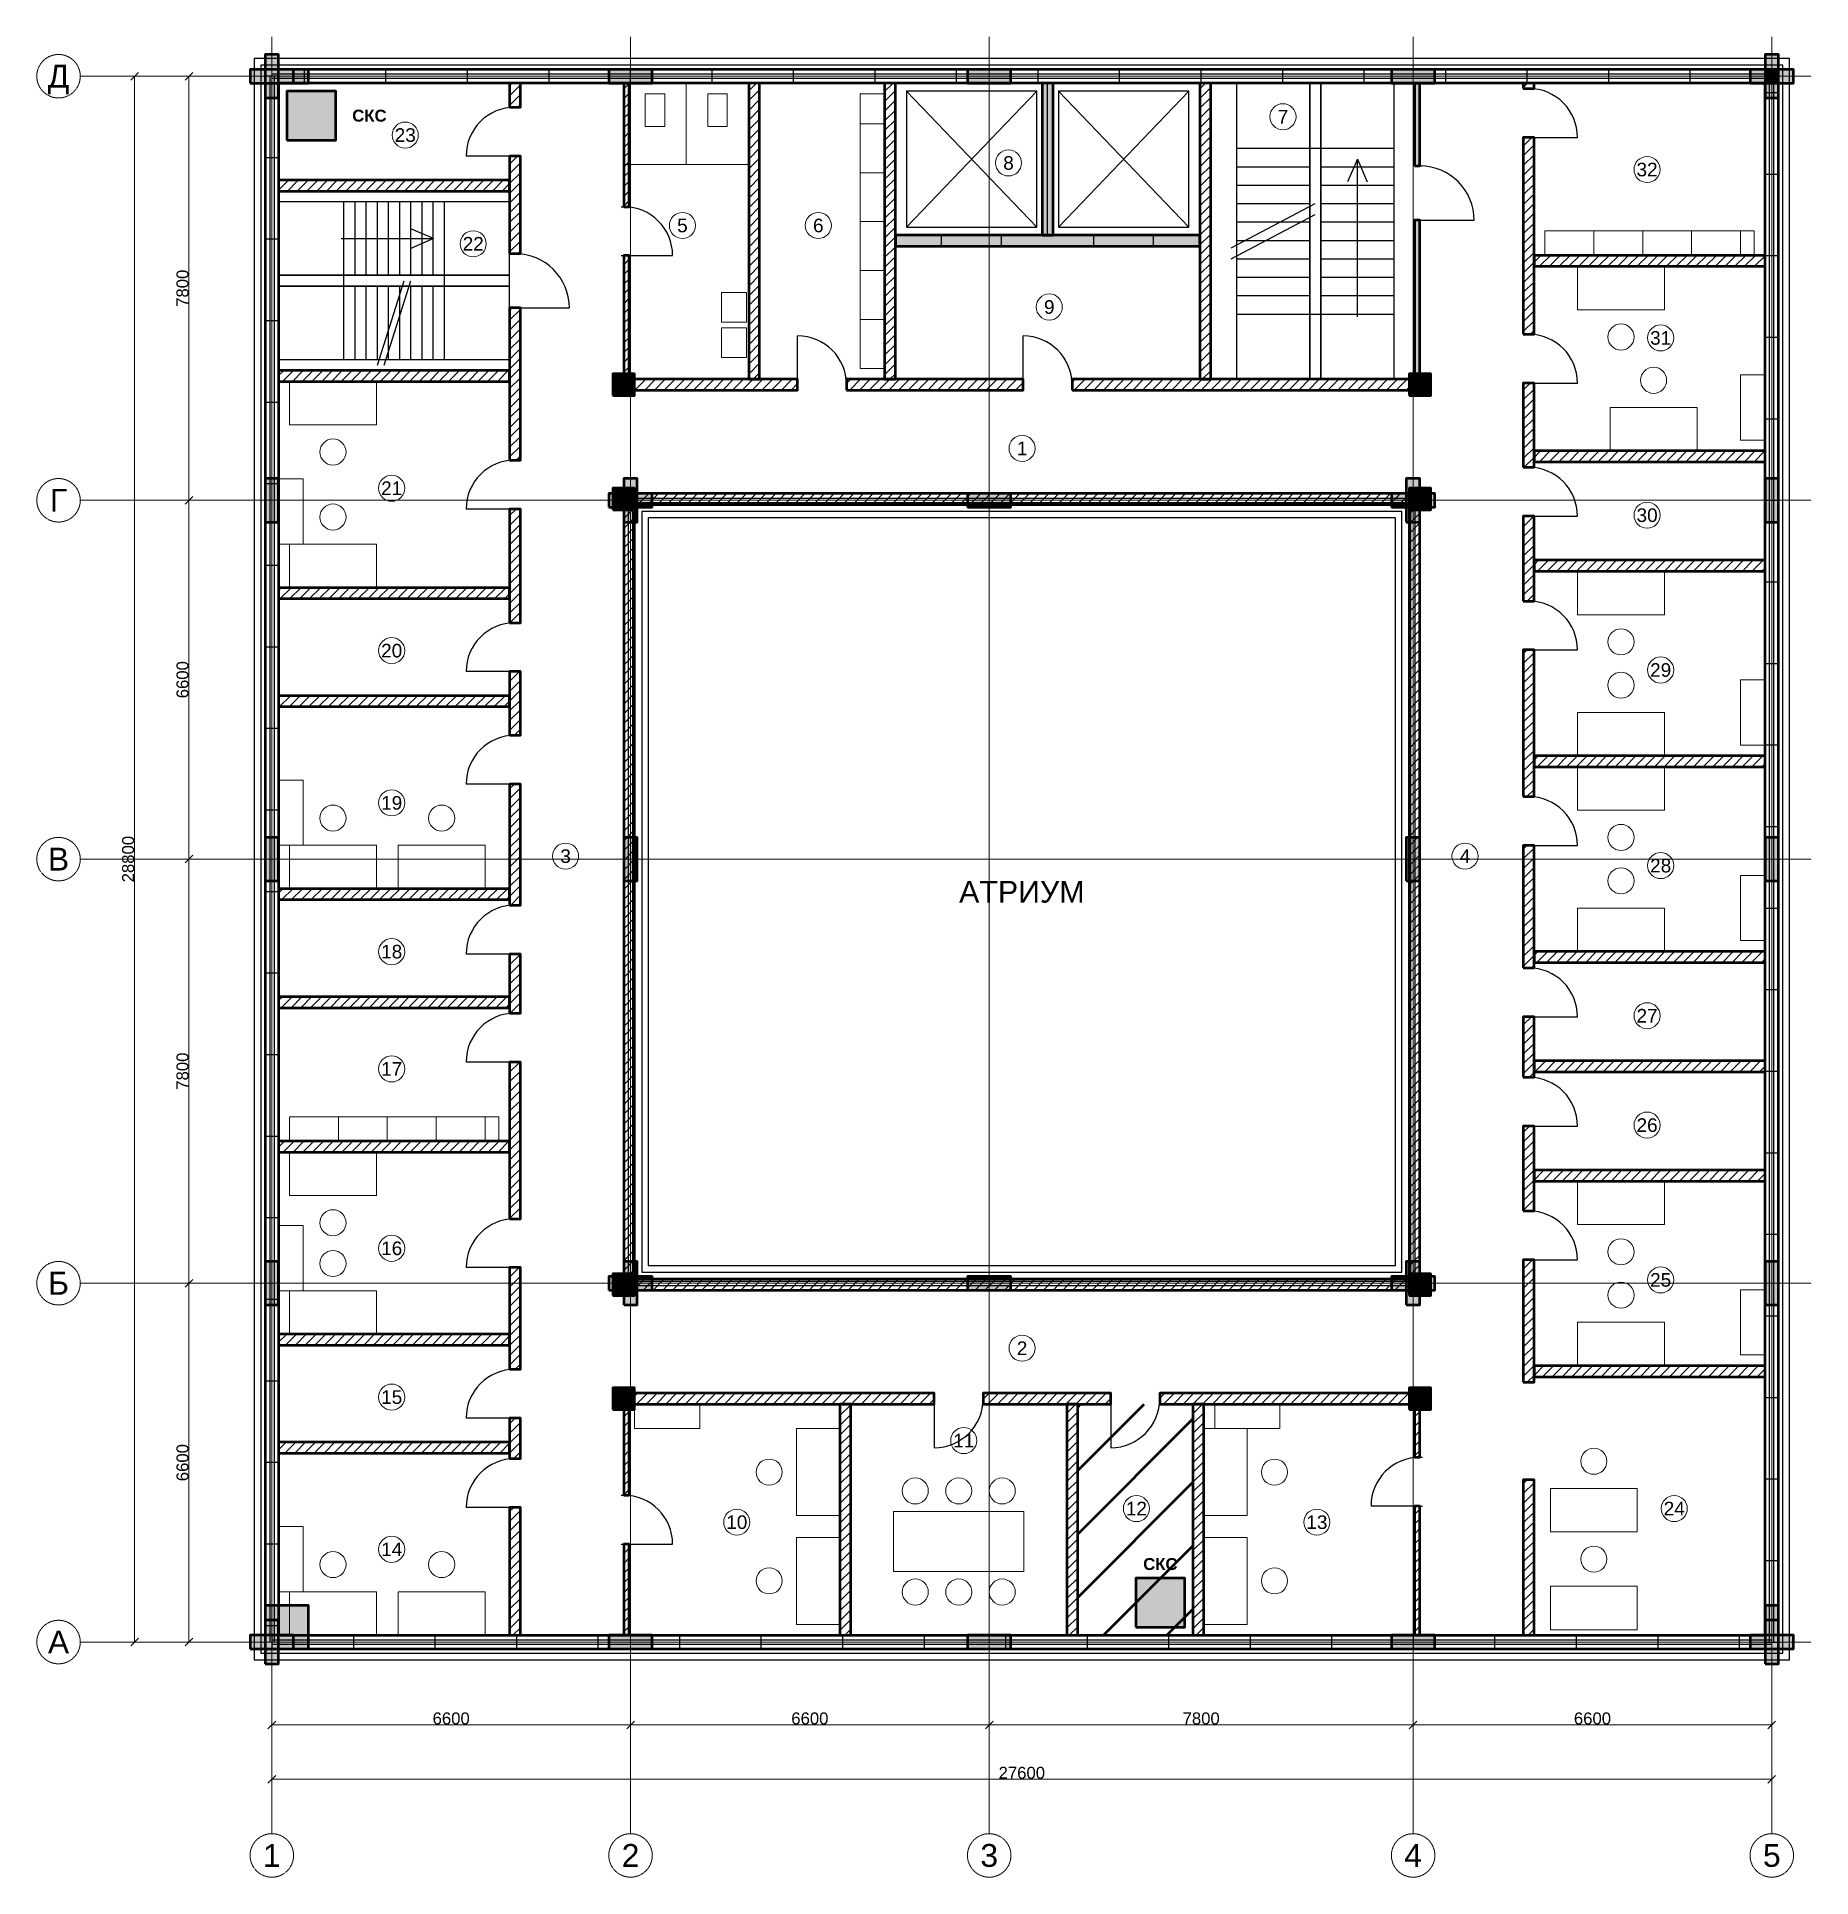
# Model space of a CAD drawing. Header units: millimetres. Extents: x -4325 to 28325, y -4325 to 29525.
import ezdxf
from ezdxf.enums import TextEntityAlignment as Align

# ---------------------------------------------------------------- set-up
doc = ezdxf.new("R2010")
doc.units = ezdxf.units.MM
doc.linetypes.add('CENTER2', pattern=[2.541, 1.587, -0.318, 0.318, -0.318])
for name, color, linetype, lineweight in [('A-ANNO-ROOM', 7, 'CONTINUOUS', 18), ('A-DIMS', 8, 'CONTINUOUS', 13), ('A-DOOR', 3, 'CONTINUOUS', 25), ('A-ELEV', 7, 'CONTINUOUS', 25), ('A-FACADE-PANEL', 8, 'CONTINUOUS', 25), ('A-FURN', 8, 'CONTINUOUS', 18), ('A-GLAZ-RIBBON', 5, 'CONTINUOUS', 25), ('A-GRID', 8, 'CENTER2', 13), ('A-HATCH', 9, 'CONTINUOUS', 9), ('A-OUTLINE', 7, 'CONTINUOUS', 50), ('A-SANI', 8, 'CONTINUOUS', 18), ('A-STAIR', 7, 'CONTINUOUS', 25), ('A-WALL-BLOCK', 9, 'CONTINUOUS', 50), ('A-WALL-RC', 7, 'CONTINUOUS', 50), ('E-SCS-RISER', 1, 'CONTINUOUS', 50), ('E-SERVER-ROOM', 1, 'CONTINUOUS', 50)]:
    doc.layers.add(name, color=color, linetype=linetype, lineweight=lineweight)
doc.styles.add('Arial', font='arial.ttf')
doc.styles.add('Arial-Bold', font='arialbd.ttf')
doc.styles.get("Standard").update_dxf_attribs({"font": 'arial.ttf'})

msp = doc.modelspace()

# ---------------------------------------------------------------- hatches: boundary and pattern name
at = {"layer": 'A-HATCH'}
h = msp.add_hatch(dxfattribs=at)
h.set_pattern_fill('ANSI31', scale=40)
h.paths.add_polyline_path([(4375, 28231.5), (4575, 28231.5), (4575, 28675), (4575, 28675), (4375, 28675), (4375, 28675)])
h = msp.add_hatch(dxfattribs=at)
h.set_pattern_fill('ANSI31', scale=40)
h.paths.add_polyline_path([(6475, 26400), (6575, 26400), (6575, 28675), (6575, 28675), (6475, 28675), (6475, 28675)])
h = msp.add_hatch(dxfattribs=at)
h.set_pattern_fill('ANSI31', scale=40)
h.paths.add_polyline_path([(8775, 23225), (8975, 23225), (8975, 28675), (8975, 28675), (8775, 28675), (8775, 28675)])
h = msp.add_hatch(dxfattribs=at)
h.set_pattern_fill('ANSI31', scale=40)
h.paths.add_polyline_path([(11275, 23225), (11475, 23225), (11475, 28675), (11475, 28675), (11275, 28675), (11275, 28675)])
h = msp.add_hatch(dxfattribs=at)
h.set_pattern_fill('ANSI31', scale=40)
h.paths.add_polyline_path([(17075, 23225), (17275, 23225), (17275, 28675), (17275, 28675), (17075, 28675), (17075, 28675)])
h = msp.add_hatch(dxfattribs=at)
h.set_pattern_fill('ANSI31', scale=40)
h.paths.add_polyline_path([(23025, 28575), (23225, 28575), (23225, 28675), (23225, 28675), (23025, 28675), (23025, 28675)])
h = msp.add_hatch(dxfattribs=at)
h.set_pattern_fill('ANSI31', scale=40)
h.paths.add_polyline_path([(23025, 24055.5), (23225, 24055.5), (23225, 27675), (23025, 27675)])
h = msp.add_hatch(dxfattribs=at)
h.set_pattern_fill('ANSI31', scale=40)
h.paths.add_polyline_path([(4375, 25538), (4575, 25538), (4575, 27331.5), (4375, 27331.5)])
h = msp.add_hatch(dxfattribs=at)
h.set_pattern_fill('ANSI31', scale=40)
h.paths.add_polyline_path([(125, 26688), (125, 26688), (4375, 26688), (4375, 26888), (125, 26888), (125, 26888)])
h = msp.add_hatch(dxfattribs=at)
h.set_pattern_fill('ANSI31', scale=40)
h.paths.add_polyline_path([(6475, 23225), (6575, 23225), (6575, 25500), (6475, 25500)])
h = msp.add_hatch(dxfattribs=at)
h.set_pattern_fill('ANSI31', scale=40)
h.paths.add_polyline_path([(23225, 25304), (27475, 25304), (27475, 25304), (27475, 25504), (27475, 25504), (23225, 25504)])
h = msp.add_hatch(dxfattribs=at)
h.set_pattern_fill('ANSI31', scale=40)
h.paths.add_polyline_path([(4375, 21740), (4575, 21740), (4575, 24538), (4375, 24538)])
h = msp.add_hatch(dxfattribs=at)
h.set_pattern_fill('ANSI31', scale=40)
h.paths.add_polyline_path([(125, 23188), (125, 23188), (4375, 23188), (4375, 23388), (125, 23388), (125, 23388)])
h = msp.add_hatch(dxfattribs=at)
h.set_pattern_fill('ANSI31', scale=40)
h.paths.add_polyline_path([(6475, 23025), (9675, 23025), (9675, 23225), (6475, 23225)])
h = msp.add_hatch(dxfattribs=at)
h.set_pattern_fill('ANSI31', scale=40)
h.paths.add_polyline_path([(10575, 23025), (13825, 23025), (13825, 23225), (10575, 23225)])
h = msp.add_hatch(dxfattribs=at)
h.set_pattern_fill('ANSI31', scale=40)
h.paths.add_polyline_path([(14725, 23025), (21125, 23025), (21125, 23225), (14725, 23225)])
h = msp.add_hatch(dxfattribs=at)
h.set_pattern_fill('ANSI31', scale=40)
h.paths.add_polyline_path([(23025, 21607), (23225, 21607), (23225, 23155.5), (23025, 23155.5)])
h = msp.add_hatch(dxfattribs=at)
h.set_pattern_fill('ANSI31', scale=40)
h.paths.add_polyline_path([(23225, 21707), (27475, 21707), (27475, 21707), (27475, 21907), (27475, 21907), (23225, 21907)])
h = msp.add_hatch(dxfattribs=at)
h.set_pattern_fill('ANSI31', scale=40)
h.paths.add_polyline_path([(6475, 20925), (21125, 20925), (21125, 21125), (6475, 21125)])
h = msp.add_hatch(dxfattribs=at)
h.set_pattern_fill('ANSI31', scale=40)
h.paths.add_polyline_path([(4375, 18748.5), (4575, 18748.5), (4575, 20840), (4375, 20840)])
h = msp.add_hatch(dxfattribs=at)
h.set_pattern_fill('ANSI31', scale=40)
h.paths.add_polyline_path([(6475, 6675), (6675, 6675), (6675, 20925), (6475, 20925)])
h = msp.add_hatch(dxfattribs=at)
h.set_pattern_fill('ANSI31', scale=40)
h.paths.add_polyline_path([(20925, 6675), (21125, 6675), (21125, 20925), (20925, 20925)])
h = msp.add_hatch(dxfattribs=at)
h.set_pattern_fill('ANSI31', scale=40)
h.paths.add_polyline_path([(23025, 19147.5), (23225, 19147.5), (23225, 20707), (23025, 20707)])
h = msp.add_hatch(dxfattribs=at)
h.set_pattern_fill('ANSI31', scale=40)
h.paths.add_polyline_path([(23225, 19696), (27475, 19696), (27475, 19696), (27475, 19896), (27475, 19896), (23225, 19896)])
h = msp.add_hatch(dxfattribs=at)
h.set_pattern_fill('ANSI31', scale=40)
h.paths.add_polyline_path([(125, 19192), (125, 19192), (4375, 19192), (4375, 19392), (125, 19392), (125, 19392)])
h = msp.add_hatch(dxfattribs=at)
h.set_pattern_fill('ANSI31', scale=40)
h.paths.add_polyline_path([(23025, 15550), (23225, 15550), (23225, 18247.5), (23025, 18247.5)])
h = msp.add_hatch(dxfattribs=at)
h.set_pattern_fill('ANSI31', scale=40)
h.paths.add_polyline_path([(4375, 16680), (4575, 16680), (4575, 17848.5), (4375, 17848.5)])
h = msp.add_hatch(dxfattribs=at)
h.set_pattern_fill('ANSI31', scale=40)
h.paths.add_polyline_path([(125, 17205), (125, 17205), (4375, 17205), (4375, 17405), (125, 17405), (125, 17405)])
h = msp.add_hatch(dxfattribs=at)
h.set_pattern_fill('ANSI31', scale=40)
h.paths.add_polyline_path([(23225, 16099), (27475, 16099), (27475, 16099), (27475, 16299), (27475, 16299), (23225, 16299)])
h = msp.add_hatch(dxfattribs=at)
h.set_pattern_fill('ANSI31', scale=40)
h.paths.add_polyline_path([(4375, 13555), (4575, 13555), (4575, 15780), (4375, 15780)])
h = msp.add_hatch(dxfattribs=at)
h.set_pattern_fill('ANSI31', scale=40)
h.paths.add_polyline_path([(23025, 12401), (23225, 12401), (23225, 14650), (23025, 14650)])
h = msp.add_hatch(dxfattribs=at)
h.set_pattern_fill('ANSI31', scale=40)
h.paths.add_polyline_path([(125, 13655), (125, 13655), (4375, 13655), (4375, 13855), (125, 13855), (125, 13855)])
h = msp.add_hatch(dxfattribs=at)
h.set_pattern_fill('ANSI31', scale=40)
h.paths.add_polyline_path([(4375, 11568), (4575, 11568), (4575, 12655), (4375, 12655)])
h = msp.add_hatch(dxfattribs=at)
h.set_pattern_fill('ANSI31', scale=40)
h.paths.add_polyline_path([(23225, 12501), (27475, 12501), (27475, 12501), (27475, 12701), (27475, 12701), (23225, 12701)])
h = msp.add_hatch(dxfattribs=at)
h.set_pattern_fill('ANSI31', scale=40)
h.paths.add_polyline_path([(125, 11668), (125, 11668), (4375, 11668), (4375, 11868), (125, 11868), (125, 11868)])
h = msp.add_hatch(dxfattribs=at)
h.set_pattern_fill('ANSI31', scale=40)
h.paths.add_polyline_path([(23025, 10390), (23225, 10390), (23225, 11501), (23025, 11501)])
h = msp.add_hatch(dxfattribs=at)
h.set_pattern_fill('ANSI31', scale=40)
h.paths.add_polyline_path([(4375, 7787), (4575, 7787), (4575, 10668), (4375, 10668)])
h = msp.add_hatch(dxfattribs=at)
h.set_pattern_fill('ANSI31', scale=40)
h.paths.add_polyline_path([(23225, 10490), (27475, 10490), (27475, 10490), (27475, 10690), (27475, 10690), (23225, 10690)])
h = msp.add_hatch(dxfattribs=at)
h.set_pattern_fill('ANSI31', scale=40)
h.paths.add_polyline_path([(23025, 7929.5), (23225, 7929.5), (23225, 9490), (23025, 9490)])
h = msp.add_hatch(dxfattribs=at)
h.set_pattern_fill('ANSI31', scale=40)
h.paths.add_polyline_path([(125, 9012), (125, 9012), (4375, 9012), (4375, 9212), (125, 9212), (125, 9212)])
h = msp.add_hatch(dxfattribs=at)
h.set_pattern_fill('ANSI31', scale=40)
h.paths.add_polyline_path([(23225, 8478), (27475, 8478), (27475, 8478), (27475, 8678), (27475, 8678), (23225, 8678)])
h = msp.add_hatch(dxfattribs=at)
h.set_pattern_fill('ANSI31', scale=40)
h.paths.add_polyline_path([(4375, 5018.5), (4575, 5018.5), (4575, 6887), (4375, 6887)])
h = msp.add_hatch(dxfattribs=at)
h.set_pattern_fill('ANSI31', scale=40)
h.paths.add_polyline_path([(23025, 4781), (23225, 4781), (23225, 7029.5), (23025, 7029.5)])
h = msp.add_hatch(dxfattribs=at)
h.set_pattern_fill('ANSI31', scale=40)
h.paths.add_polyline_path([(6475, 6475), (21125, 6475), (21125, 6675), (6475, 6675)])
h = msp.add_hatch(dxfattribs=at)
h.set_pattern_fill('ANSI31', scale=40)
h.paths.add_polyline_path([(125, 5462), (125, 5462), (4375, 5462), (4375, 5662), (125, 5662), (125, 5662)])
h = msp.add_hatch(dxfattribs=at)
h.set_pattern_fill('ANSI31', scale=40)
h.paths.add_polyline_path([(23225, 4881), (27475, 4881), (27475, 4881), (27475, 5081), (27475, 5081), (23225, 5081)])
h = msp.add_hatch(dxfattribs=at)
h.set_pattern_fill('ANSI31', scale=40)
h.paths.add_polyline_path([(6475, 4375), (12189.5, 4375), (12189.5, 4575), (6475, 4575)])
h = msp.add_hatch(dxfattribs=at)
h.set_pattern_fill('ANSI31', scale=40)
h.paths.add_polyline_path([(13089.5, 4375), (15438.5, 4375), (15438.5, 4575), (13089.5, 4575)])
h = msp.add_hatch(dxfattribs=at)
h.set_pattern_fill('ANSI31', scale=40)
h.paths.add_polyline_path([(16338.5, 4375), (21125, 4375), (21125, 4575), (16338.5, 4575)])
h = msp.add_hatch(dxfattribs=at)
h.set_pattern_fill('ANSI31', scale=40)
h.paths.add_polyline_path([(4375, 3375), (4575, 3375), (4575, 4118.5), (4375, 4118.5)])
h = msp.add_hatch(dxfattribs=at)
h.set_pattern_fill('ANSI31', scale=40)
h.paths.add_polyline_path([(6475, 2700), (6575, 2700), (6575, 4375), (6475, 4375)])
h = msp.add_hatch(dxfattribs=at)
h.set_pattern_fill('ANSI31', scale=40)
h.paths.add_polyline_path([(10451, 125), (10651, 125), (10651, 125), (10651, 4375), (10451, 4375), (10451, 125)])
h = msp.add_hatch(dxfattribs=at)
h.set_pattern_fill('ANSI31', scale=40)
h.paths.add_polyline_path([(14628, 125), (14828, 125), (14828, 125), (14828, 4375), (14628, 4375), (14628, 125)])
h = msp.add_hatch(dxfattribs=at)
h.set_pattern_fill('ANSI31', scale=40)
h.paths.add_polyline_path([(16949, 125), (17149, 125), (17149, 125), (17149, 4375), (16949, 4375), (16949, 125)])
h = msp.add_hatch(dxfattribs=at)
h.set_pattern_fill('ANSI31', scale=40)
h.paths.add_polyline_path([(21025, 3400), (21125, 3400), (21125, 4375), (21025, 4375)])
h = msp.add_hatch(dxfattribs=at)
h.set_pattern_fill('ANSI31', scale=40)
h.paths.add_polyline_path([(125, 3475), (125, 3475), (4375, 3475), (4375, 3675), (125, 3675), (125, 3675)])
h = msp.add_hatch(dxfattribs=at)
h.set_pattern_fill('ANSI31', scale=40)
h.paths.add_polyline_path([(23025, 125), (23225, 125), (23225, 125), (23225, 2981), (23025, 2981), (23025, 125)])
h = msp.add_hatch(dxfattribs=at)
h.set_pattern_fill('ANSI31', scale=40)
h.paths.add_polyline_path([(4375, 125), (4575, 125), (4575, 125), (4575, 2475), (4375, 2475), (4375, 125)])
h = msp.add_hatch(dxfattribs=at)
h.set_pattern_fill('ANSI31', scale=40)
h.paths.add_polyline_path([(21025, 125), (21125, 125), (21125, 125), (21125, 2500), (21025, 2500), (21025, 125)])
h = msp.add_hatch(dxfattribs=at)
h.set_pattern_fill('ANSI31', scale=40)
h.paths.add_polyline_path([(6475, 125), (6575, 125), (6575, 125), (6575, 1800), (6475, 1800), (6475, 125)])
at = {"layer": 'A-WALL-RC'}
h = msp.add_hatch(color=7, dxfattribs=at)
h.dxf.hatch_style = 1
h.paths.add_polyline_path([(-125, 28400), (125, 28400), (125, 29200), (-125, 29200)])
h = msp.add_hatch(color=7, dxfattribs=at)
h.dxf.hatch_style = 1
h.paths.add_polyline_path([(27475, 28400), (27725, 28400), (27725, 29200), (27475, 29200)])
h = msp.add_hatch(color=7, dxfattribs=at)
h.dxf.hatch_style = 1
h.paths.add_polyline_path([(-400, 28675), (400, 28675), (400, 28925), (-400, 28925)])
h = msp.add_hatch(color=7, dxfattribs=at)
h.dxf.hatch_style = 1
h.paths.add_polyline_path([(-125, 28675), (675, 28675), (675, 28925), (-125, 28925)])
h = msp.add_hatch(color=7, dxfattribs=at)
h.dxf.hatch_style = 1
h.paths.add_polyline_path([(6200, 28675), (7000, 28675), (7000, 28925), (6200, 28925)])
h = msp.add_hatch(color=7, dxfattribs=at)
h.dxf.hatch_style = 1
h.paths.add_polyline_path([(12800, 28675), (13600, 28675), (13600, 28925), (12800, 28925)])
h = msp.add_hatch(color=7, dxfattribs=at)
h.dxf.hatch_style = 1
h.paths.add_polyline_path([(20600, 28675), (21400, 28675), (21400, 28925), (20600, 28925)])
h = msp.add_hatch(color=7, dxfattribs=at)
h.dxf.hatch_style = 1
h.paths.add_polyline_path([(27200, 28675), (28000, 28675), (28000, 28925), (27200, 28925)])
h = msp.add_hatch(color=7, dxfattribs=at)
h.dxf.hatch_style = 1
h.paths.add_polyline_path([(27475, 28675), (27725, 28675), (27725, 28925), (27475, 28925)])
h = msp.add_hatch(color=7, dxfattribs=at)
h.dxf.hatch_style = 1
h.paths.add_polyline_path([(14175, 25875), (14375, 25875), (14375, 28675), (14375, 28675), (14175, 28675), (14175, 28675)])
h = msp.add_hatch(color=7, dxfattribs=at)
h.dxf.hatch_style = 1
h.paths.add_polyline_path([(21025, 27150), (21125, 27150), (21125, 28675), (21125, 28675), (21025, 28675), (21025, 28675)])
h = msp.add_hatch(color=7, dxfattribs=at)
h.dxf.hatch_style = 1
h.paths.add_polyline_path([(21025, 23225), (21125, 23225), (21125, 26150), (21025, 26150)])
h = msp.add_hatch(color=7, dxfattribs=at)
h.dxf.hatch_style = 1
h.paths.add_polyline_path([(11475, 25675), (17075, 25675), (17075, 25875), (11475, 25875)])
h = msp.add_hatch(color=7, dxfattribs=at)
h.dxf.hatch_style = 1
h.paths.add_polyline_path([(6275, 22925), (6675, 22925), (6675, 23325), (6275, 23325)])
h = msp.add_hatch(color=7, dxfattribs=at)
h.dxf.hatch_style = 1
h.paths.add_polyline_path([(20925, 22925), (21325, 22925), (21325, 23325), (20925, 23325)])
h = msp.add_hatch(color=7, dxfattribs=at)
h.dxf.hatch_style = 1
h.paths.add_polyline_path([(-125, 20600), (125, 20600), (125, 21400), (-125, 21400)])
h = msp.add_hatch(color=7, dxfattribs=at)
h.dxf.hatch_style = 1
h.paths.add_polyline_path([(6475, 20600), (6725, 20600), (6725, 21400), (6475, 21400)])
h = msp.add_hatch(color=7, dxfattribs=at)
h.dxf.hatch_style = 1
h.paths.add_polyline_path([(20875, 20600), (21125, 20600), (21125, 21400), (20875, 21400)])
h = msp.add_hatch(color=7, dxfattribs=at)
h.dxf.hatch_style = 1
h.paths.add_polyline_path([(27475, 20600), (27725, 20600), (27725, 21400), (27475, 21400)])
h = msp.add_hatch(color=7, dxfattribs=at)
h.dxf.hatch_style = 1
h.paths.add_polyline_path([(6200, 20875), (7000, 20875), (7000, 21125), (6200, 21125)])
h = msp.add_hatch(color=7, dxfattribs=at)
h.dxf.hatch_style = 1
h.paths.add_polyline_path([(6275, 20825), (6675, 20825), (6675, 21225), (6275, 21225)])
h = msp.add_hatch(color=7, dxfattribs=at)
h.dxf.hatch_style = 1
h.paths.add_polyline_path([(12800, 20875), (13600, 20875), (13600, 21125), (12800, 21125)])
h = msp.add_hatch(color=7, dxfattribs=at)
h.dxf.hatch_style = 1
h.paths.add_polyline_path([(20600, 20875), (21400, 20875), (21400, 21125), (20600, 21125)])
h = msp.add_hatch(color=7, dxfattribs=at)
h.dxf.hatch_style = 1
h.paths.add_polyline_path([(20925, 20825), (21325, 20825), (21325, 21225), (20925, 21225)])
h = msp.add_hatch(color=7, dxfattribs=at)
h.dxf.hatch_style = 1
h.paths.add_polyline_path([(-125, 14000), (125, 14000), (125, 14800), (-125, 14800)])
h = msp.add_hatch(color=7, dxfattribs=at)
h.dxf.hatch_style = 1
h.paths.add_polyline_path([(6475, 14000), (6725, 14000), (6725, 14800), (6475, 14800)])
h = msp.add_hatch(color=7, dxfattribs=at)
h.dxf.hatch_style = 1
h.paths.add_polyline_path([(20875, 14000), (21125, 14000), (21125, 14800), (20875, 14800)])
h = msp.add_hatch(color=7, dxfattribs=at)
h.dxf.hatch_style = 1
h.paths.add_polyline_path([(27475, 14000), (27725, 14000), (27725, 14800), (27475, 14800)])
h = msp.add_hatch(color=7, dxfattribs=at)
h.dxf.hatch_style = 1
h.paths.add_polyline_path([(-125, 6200), (125, 6200), (125, 7000), (-125, 7000)])
h = msp.add_hatch(color=7, dxfattribs=at)
h.dxf.hatch_style = 1
h.paths.add_polyline_path([(6275, 6375), (6675, 6375), (6675, 6775), (6275, 6775)])
h = msp.add_hatch(color=7, dxfattribs=at)
h.dxf.hatch_style = 1
h.paths.add_polyline_path([(6475, 6200), (6725, 6200), (6725, 7000), (6475, 7000)])
h = msp.add_hatch(color=7, dxfattribs=at)
h.dxf.hatch_style = 1
h.paths.add_polyline_path([(20875, 6200), (21125, 6200), (21125, 7000), (20875, 7000)])
h = msp.add_hatch(color=7, dxfattribs=at)
h.dxf.hatch_style = 1
h.paths.add_polyline_path([(20925, 6375), (21325, 6375), (21325, 6775), (20925, 6775)])
h = msp.add_hatch(color=7, dxfattribs=at)
h.dxf.hatch_style = 1
h.paths.add_polyline_path([(27475, 6200), (27725, 6200), (27725, 7000), (27475, 7000)])
h = msp.add_hatch(color=7, dxfattribs=at)
h.dxf.hatch_style = 1
h.paths.add_polyline_path([(6200, 6475), (7000, 6475), (7000, 6725), (6200, 6725)])
h = msp.add_hatch(color=7, dxfattribs=at)
h.dxf.hatch_style = 1
h.paths.add_polyline_path([(12800, 6475), (13600, 6475), (13600, 6725), (12800, 6725)])
h = msp.add_hatch(color=7, dxfattribs=at)
h.dxf.hatch_style = 1
h.paths.add_polyline_path([(20600, 6475), (21400, 6475), (21400, 6725), (20600, 6725)])
h = msp.add_hatch(color=7, dxfattribs=at)
h.dxf.hatch_style = 1
h.paths.add_polyline_path([(6275, 4275), (6675, 4275), (6675, 4675), (6275, 4675)])
h = msp.add_hatch(color=7, dxfattribs=at)
h.dxf.hatch_style = 1
h.paths.add_polyline_path([(20925, 4275), (21325, 4275), (21325, 4675), (20925, 4675)])
h = msp.add_hatch(color=7, dxfattribs=at)
h.dxf.hatch_style = 1
h.paths.add_polyline_path([(-125, -125), (675, -125), (675, 675), (-125, 675)])
h = msp.add_hatch(color=7, dxfattribs=at)
h.dxf.hatch_style = 1
h.paths.add_polyline_path([(-125, -400), (125, -400), (125, 400), (-125, 400)])
h = msp.add_hatch(color=7, dxfattribs=at)
h.dxf.hatch_style = 1
h.paths.add_polyline_path([(27475, -125), (27725, -125), (27725, 675), (27475, 675)])
h = msp.add_hatch(color=7, dxfattribs=at)
h.dxf.hatch_style = 1
h.paths.add_polyline_path([(27475, -400), (27725, -400), (27725, 400), (27475, 400)])
h = msp.add_hatch(color=7, dxfattribs=at)
h.dxf.hatch_style = 1
h.paths.add_polyline_path([(-400, -125), (400, -125), (400, 125), (-400, 125)])
h = msp.add_hatch(color=7, dxfattribs=at)
h.dxf.hatch_style = 1
h.paths.add_polyline_path([(6200, -125), (7000, -125), (7000, 125), (6200, 125)])
h = msp.add_hatch(color=7, dxfattribs=at)
h.dxf.hatch_style = 1
h.paths.add_polyline_path([(12800, -125), (13600, -125), (13600, 125), (12800, 125)])
h = msp.add_hatch(color=7, dxfattribs=at)
h.dxf.hatch_style = 1
h.paths.add_polyline_path([(20600, -125), (21400, -125), (21400, 125), (20600, 125)])
h = msp.add_hatch(color=7, dxfattribs=at)
h.dxf.hatch_style = 1
h.paths.add_polyline_path([(27200, -125), (28000, -125), (28000, 125), (27200, 125)])
at = {"layer": 'E-SCS-RISER'}
h = msp.add_hatch(color=7, dxfattribs=at)
h.dxf.hatch_style = 1
h.paths.add_polyline_path([(275, 27625), (1175, 27625), (1175, 28525), (275, 28525)])
h = msp.add_hatch(color=7, dxfattribs=at)
h.dxf.hatch_style = 1
h.paths.add_polyline_path([(15899, 275), (16799, 275), (16799, 1175), (15899, 1175)])
at = {"layer": 'E-SERVER-ROOM'}
h = msp.add_hatch(dxfattribs=at)
h.set_pattern_fill('ANSI31', scale=260)
h.paths.add_polyline_path([(14828, 125), (16949, 125), (16949, 4375), (14828, 4375)])

# ---------------------------------------------------------------- linework, layer by layer
at = {"layer": 'A-ANNO-ROOM'}
for centre in [(18605, 28055), (2455, 27718), (13555, 27205), (25305, 27084), (7555, 26055), (10055, 26055), (3705, 25718), (14305, 24555), (25555, 23987), (13805, 21955), (2205, 21222), (25305, 20726), (2205, 18235), (25555, 17879), (2205, 15435), (5405, 14455), (21955, 14455), (25555, 14281), (2205, 12698), (25305, 11520), (2205, 10542), (25305, 9508), (2205, 7242), (25555, 6661), (13805, 5405), (2205, 4505), (12731, 3705), (8555, 2205), (15908, 2455), (19229, 2205), (25805, 2455), (2205, 1705)]:
    msp.add_circle(centre, 240, dxfattribs=at)
at = {"layer": 'A-DIMS'}
for p, q in [((-2595.71, 28729.29), (-2454.29, 28870.71)), ((-2525, 0), (-2525, 28800)), ((-1595.71, 28729.29), (-1454.29, 28870.71)), ((-1525, 21000), (-1525, 28800)), ((-1595.71, 20929.29), (-1454.29, 21070.71)), ((-1595.71, 20929.29), (-1454.29, 21070.71)), ((-1525, 14400), (-1525, 21000)), ((-1595.71, 14329.29), (-1454.29, 14470.71)), ((-1595.71, 14329.29), (-1454.29, 14470.71)), ((-1525, 6600), (-1525, 14400)), ((-1595.71, 6529.29), (-1454.29, 6670.71)), ((-1595.71, 6529.29), (-1454.29, 6670.71)), ((-1525, 0), (-1525, 6600)), ((-2595.71, -70.71), (-2454.29, 70.71)), ((-1595.71, -70.71), (-1454.29, 70.71)), ((-70.71, -1595.71), (70.71, -1454.29)), ((0, -1525), (6600, -1525)), ((6529.29, -1595.71), (6670.71, -1454.29)), ((6529.29, -1595.71), (6670.71, -1454.29)), ((6600, -1525), (13200, -1525)), ((13129.29, -1595.71), (13270.71, -1454.29)), ((13129.29, -1595.71), (13270.71, -1454.29)), ((13200, -1525), (21000, -1525)), ((20929.29, -1595.71), (21070.71, -1454.29)), ((20929.29, -1595.71), (21070.71, -1454.29)), ((21000, -1525), (27600, -1525)), ((27529.29, -1595.71), (27670.71, -1454.29)), ((-70.71, -2595.71), (70.71, -2454.29)), ((0, -2525), (27600, -2525)), ((27529.29, -2595.71), (27670.71, -2454.29))]:
    msp.add_line(p, q, dxfattribs=at)
at = {"layer": 'A-DOOR'}
for p, q in [((23025, 28575), (23225, 28575)), ((4375, 28231.5), (4575, 28231.5)), ((23025, 27675), (23225, 27675)), ((23125, 27675), (24025, 27675)), ((4475, 27331.5), (3575, 27331.5)), ((4375, 27331.5), (4575, 27331.5)), ((21075, 27150), (21175, 27150)), ((6425, 26400), (6525, 26400)), ((21075, 26150), (21175, 26150)), ((21125, 26150), (22125, 26150)), ((12325, 25675), (12325, 25875)), ((13425, 25675), (13425, 25875)), ((15125, 25675), (15125, 25875)), ((16225, 25675), (16225, 25875)), ((4375, 25538), (4575, 25538)), ((6425, 25500), (6525, 25500)), ((6475, 25500), (7375, 25500)), ((4375, 24538), (4575, 24538)), ((4475, 24538), (5475, 24538)), ((23025, 24055.5), (23225, 24055.5)), ((9675, 23125), (9675, 24025)), ((13825, 23125), (13825, 24025)), ((9675, 23025), (9675, 23225)), ((10575, 23025), (10575, 23225)), ((13825, 23025), (13825, 23225)), ((14725, 23025), (14725, 23225)), ((23025, 23155.5), (23225, 23155.5)), ((23125, 23155.5), (24025, 23155.5)), ((4375, 21740), (4575, 21740)), ((23025, 21607), (23225, 21607)), ((4475, 20840), (3575, 20840)), ((4375, 20840), (4575, 20840)), ((23025, 20707), (23225, 20707)), ((23125, 20707), (24025, 20707)), ((23025, 19147.5), (23225, 19147.5)), ((4375, 18748.5), (4575, 18748.5)), ((23025, 18247.5), (23225, 18247.5)), ((23125, 18247.5), (24025, 18247.5)), ((4475, 17848.5), (3575, 17848.5)), ((4375, 17848.5), (4575, 17848.5)), ((4375, 16680), (4575, 16680)), ((4475, 15780), (3575, 15780)), ((4375, 15780), (4575, 15780)), ((23025, 15550), (23225, 15550)), ((23025, 14650), (23225, 14650)), ((23125, 14650), (24025, 14650)), ((4375, 13555), (4575, 13555)), ((4475, 12655), (3575, 12655)), ((4375, 12655), (4575, 12655)), ((23025, 12401), (23225, 12401)), ((4375, 11568), (4575, 11568)), ((23025, 11501), (23225, 11501)), ((23125, 11501), (24025, 11501)), ((4475, 10668), (3575, 10668)), ((4375, 10668), (4575, 10668)), ((23025, 10390), (23225, 10390)), ((23025, 9490), (23225, 9490)), ((23125, 9490), (24025, 9490)), ((4375, 7787), (4575, 7787)), ((23025, 7929.5), (23225, 7929.5)), ((4475, 6887), (3575, 6887)), ((4375, 6887), (4575, 6887)), ((23025, 7029.5), (23225, 7029.5)), ((23125, 7029.5), (24025, 7029.5)), ((4375, 5018.5), (4575, 5018.5)), ((23025, 4781), (23225, 4781)), ((12189.5, 4375), (12189.5, 4575)), ((12189.5, 4475), (12189.5, 3575)), ((13089.5, 4375), (13089.5, 4575)), ((15438.5, 4375), (15438.5, 4575)), ((15438.5, 4475), (15438.5, 3575)), ((16338.5, 4375), (16338.5, 4575)), ((4475, 4118.5), (3575, 4118.5)), ((4375, 4118.5), (4575, 4118.5)), ((21075, 3400), (21175, 3400)), ((4375, 3375), (4575, 3375)), ((23025, 2981), (23225, 2981)), ((4475, 2475), (3575, 2475)), ((4375, 2475), (4575, 2475)), ((6425, 2700), (6525, 2700)), ((21125, 2500), (20225, 2500)), ((21075, 2500), (21175, 2500)), ((6425, 1800), (6525, 1800)), ((6475, 1800), (7375, 1800))]:
    msp.add_line(p, q, dxfattribs=at)
for centre, radius, start, end in [((23125, 27675), 900, 0, 90), ((4475, 27331.5), 900, 90, 180), ((21125, 26150), 1000, 0, 90), ((6475, 25500), 900, 0, 90), ((4475, 24538), 1000, 0, 90), ((23125, 23155.5), 900, 0, 90), ((9675, 23125), 900, 0, 90), ((13825, 23125), 900, 0, 90), ((4475, 20840), 900, 90, 180), ((23125, 20707), 900, 0, 90), ((23125, 18247.5), 900, 0, 90), ((4475, 17848.5), 900, 90, 180), ((4475, 15780), 900, 90, 180), ((23125, 14650), 900, 0, 90), ((4475, 12655), 900, 90, 180), ((23125, 11501), 900, 0, 90), ((4475, 10668), 900, 90, 180), ((23125, 9490), 900, 0, 90), ((4475, 6887), 900, 90, 180), ((23125, 7029.5), 900, 0, 90), ((4475, 4118.5), 900, 90, 180), ((12189.5, 4475), 900, -90, 0), ((15438.5, 4475), 900, -90, 0), ((21125, 2500), 900, 90, 180), ((4475, 2475), 900, 90, 180), ((6475, 1800), 900, 0, 90)]:
    msp.add_arc(centre, radius, start, end, dxfattribs=at)
at = {"layer": 'A-ELEV'}
for p, q in [((11675, 26025), (14075, 28525)), ((11675, 28525), (14075, 26025)), ((14275, 25875), (14275, 28675)), ((14475, 26025), (16875, 28525)), ((14475, 28525), (16875, 26025))]:
    msp.add_line(p, q, dxfattribs=at)
for points in [[(11675, 26025), (14075, 26025), (14075, 28525), (11675, 28525)], [(14475, 26025), (16875, 26025), (16875, 28525), (14475, 28525)]]:
    msp.add_lwpolyline(points, close=True, dxfattribs=at)
at = {"layer": 'A-FACADE-PANEL'}
for points in [[(-325, -325), (27925, -325), (27925, 29125), (-325, 29125)], [(-205, -205), (27805, -205), (27805, 29005), (-205, 29005)], [(6805, 6805), (20795, 6805), (20795, 20795), (6805, 20795)], [(6925, 6925), (20675, 6925), (20675, 20675), (6925, 20675)]]:
    msp.add_lwpolyline(points, close=True, dxfattribs=at)
at = {"layer": 'A-FURN'}
for p, q in [((10825, 27925), (11275, 27925)), ((10825, 27025), (11275, 27025)), ((10825, 26125), (11275, 26125)), ((24325, 25504), (24325, 25954)), ((25225, 25504), (25225, 25954)), ((26125, 25504), (26125, 25954)), ((27025, 25504), (27025, 25954)), ((10825, 25225), (11275, 25225)), ((10825, 24325), (11275, 24325)), ((1225, 9212), (1225, 9662)), ((2125, 9212), (2125, 9662)), ((3025, 9212), (3025, 9662)), ((3925, 9212), (3925, 9662))]:
    msp.add_line(p, q, dxfattribs=at)
for points in [[(10825, 23425), (11275, 23425), (11275, 28475), (10825, 28475)], [(23425, 25504), (27275, 25504), (27275, 25954), (23425, 25954)], [(24025, 24504), (25625, 24504), (25625, 25304), (24025, 25304)], [(325, 22388), (1925, 22388), (1925, 23188), (325, 23188)], [(27025, 22107), (27475, 22107), (27475, 23307), (27025, 23307)], [(24625, 21907), (26225, 21907), (26225, 22707), (24625, 22707)], [(125, 20192), (575, 20192), (575, 21392), (125, 21392)], [(325, 19392), (1925, 19392), (1925, 20192), (325, 20192)], [(24025, 18896), (25625, 18896), (25625, 19696), (24025, 19696)], [(27025, 16499), (27475, 16499), (27475, 17699), (27025, 17699)], [(24025, 16299), (25625, 16299), (25625, 17099), (24025, 17099)], [(24025, 15299), (25625, 15299), (25625, 16099), (24025, 16099)], [(125, 14655), (575, 14655), (575, 15855), (125, 15855)], [(325, 13855), (1925, 13855), (1925, 14655), (325, 14655)], [(2325, 13855), (3925, 13855), (3925, 14655), (2325, 14655)], [(27025, 12901), (27475, 12901), (27475, 14101), (27025, 14101)], [(24025, 12701), (25625, 12701), (25625, 13501), (24025, 13501)], [(325, 9212), (4175, 9212), (4175, 9662), (325, 9662)], [(325, 8212), (1925, 8212), (1925, 9012), (325, 9012)], [(24025, 7678), (25625, 7678), (25625, 8478), (24025, 8478)], [(125, 6462), (575, 6462), (575, 7662), (125, 7662)], [(325, 5662), (1925, 5662), (1925, 6462), (325, 6462)], [(27025, 5281), (27475, 5281), (27475, 6481), (27025, 6481)], [(24025, 5081), (25625, 5081), (25625, 5881), (24025, 5881)], [(6675, 3925), (7875, 3925), (7875, 4375), (6675, 4375)], [(17349, 3925), (18549, 3925), (18549, 4375), (17349, 4375)], [(9651, 2325), (10451, 2325), (10451, 3925), (9651, 3925)], [(17149, 2325), (17949, 2325), (17949, 3925), (17149, 3925)], [(23525, 2025), (25125, 2025), (25125, 2825), (23525, 2825)], [(11439.5, 1300), (13839.5, 1300), (13839.5, 2400), (11439.5, 2400)], [(125, 925), (575, 925), (575, 2125), (125, 2125)], [(9651, 325), (10451, 325), (10451, 1925), (9651, 1925)], [(17149, 325), (17949, 325), (17949, 1925), (17149, 1925)], [(23525, 225), (25125, 225), (25125, 1025), (23525, 1025)], [(325, 125), (1925, 125), (1925, 925), (325, 925)], [(2325, 125), (3925, 125), (3925, 925), (2325, 925)]]:
    msp.add_lwpolyline(points, close=True, dxfattribs=at)
for centre in [(24825, 24004), (25425, 23207), (1125, 21888), (1125, 20692), (24825, 18396), (24825, 17599), (1125, 15155), (3125, 15155), (24825, 14799), (24825, 14001), (1125, 7712), (1125, 6962), (24825, 7178), (24825, 6381), (24325, 3325), (9151, 3125), (18449, 3125), (11839.5, 2780), (12639.5, 2780), (13439.5, 2780), (24325, 1525), (1125, 1425), (3125, 1425), (9151, 1125), (18449, 1125), (11839.5, 920), (12639.5, 920), (13439.5, 920)]:
    msp.add_circle(centre, 240, dxfattribs=at)
at = {"layer": 'A-GLAZ-RIBBON'}
for p, q in [((125, 28800), (-125, 28800)), ((-40, 28800), (-40, 0)), ((27600, 28840), (0, 28840)), ((40, 28800), (40, 0)), ((600, 28675), (600, 28925)), ((2100, 28675), (2100, 28925)), ((3600, 28675), (3600, 28925)), ((5100, 28675), (5100, 28925)), ((6600, 28675), (6600, 28925)), ((8100, 28675), (8100, 28925)), ((9600, 28675), (9600, 28925)), ((11100, 28675), (11100, 28925)), ((12600, 28675), (12600, 28925)), ((14100, 28675), (14100, 28925)), ((15600, 28675), (15600, 28925)), ((17100, 28675), (17100, 28925)), ((18600, 28675), (18600, 28925)), ((20100, 28675), (20100, 28925)), ((21600, 28675), (21600, 28925)), ((23100, 28675), (23100, 28925)), ((24600, 28675), (24600, 28925)), ((26100, 28675), (26100, 28925)), ((27560, 0), (27560, 28800)), ((27600, 28675), (27600, 28925)), ((27640, 0), (27640, 28800)), ((27600, 28760), (0, 28760)), ((27475, 28500), (27725, 28500)), ((125, 27300), (-125, 27300)), ((27475, 27000), (27725, 27000)), ((125, 25800), (-125, 25800)), ((27475, 25500), (27725, 25500)), ((125, 24300), (-125, 24300)), ((27475, 24000), (27725, 24000)), ((125, 22800), (-125, 22800)), ((27475, 22500), (27725, 22500)), ((125, 21300), (-125, 21300)), ((6560, 6600), (6560, 21000)), ((6600, 21040), (21000, 21040)), ((6640, 6600), (6640, 21000)), ((20960, 6600), (20960, 21000)), ((21040, 6600), (21040, 21000)), ((27475, 21000), (27725, 21000)), ((6600, 20960), (21000, 20960)), ((125, 19800), (-125, 19800)), ((27475, 19500), (27725, 19500)), ((125, 18300), (-125, 18300)), ((27475, 18000), (27725, 18000)), ((125, 16800), (-125, 16800)), ((27475, 16500), (27725, 16500)), ((125, 15300), (-125, 15300)), ((27475, 15000), (27725, 15000)), ((125, 13800), (-125, 13800)), ((27475, 13500), (27725, 13500)), ((125, 12300), (-125, 12300)), ((27475, 12000), (27725, 12000)), ((125, 10800), (-125, 10800)), ((27475, 10500), (27725, 10500)), ((125, 9300), (-125, 9300)), ((27475, 9000), (27725, 9000)), ((125, 7800), (-125, 7800)), ((27475, 7500), (27725, 7500)), ((6600, 6640), (21000, 6640)), ((6600, 6560), (21000, 6560)), ((125, 6300), (-125, 6300)), ((27475, 6000), (27725, 6000)), ((125, 4800), (-125, 4800)), ((27475, 4500), (27725, 4500)), ((125, 3300), (-125, 3300)), ((27475, 3000), (27725, 3000)), ((125, 1800), (-125, 1800)), ((27475, 1500), (27725, 1500)), ((125, 300), (-125, 300)), ((0, 125), (0, -125)), ((0, 40), (27600, 40)), ((1500, 125), (1500, -125)), ((3000, 125), (3000, -125)), ((4500, 125), (4500, -125)), ((6000, 125), (6000, -125)), ((7500, 125), (7500, -125)), ((9000, 125), (9000, -125)), ((10500, 125), (10500, -125)), ((12000, 125), (12000, -125)), ((13500, 125), (13500, -125)), ((15000, 125), (15000, -125)), ((16500, 125), (16500, -125)), ((18000, 125), (18000, -125)), ((19500, 125), (19500, -125)), ((21000, 125), (21000, -125)), ((22500, 125), (22500, -125)), ((24000, 125), (24000, -125)), ((25500, 125), (25500, -125)), ((27000, 125), (27000, -125)), ((27475, 0), (27725, 0)), ((0, -40), (27600, -40))]:
    msp.add_line(p, q, dxfattribs=at)
at = {"layer": 'A-GRID'}
for p, q in [((0, -3525), (0, 29525)), ((6600, -3525), (6600, 29525)), ((13200, -3525), (13200, 29525)), ((21000, -3525), (21000, 29525)), ((27600, -3525), (27600, 29525)), ((-3525, 28800), (28325, 28800)), ((-3525, 21000), (28325, 21000)), ((-3525, 14400), (28325, 14400)), ((-3525, 6600), (28325, 6600)), ((-3525, 0), (28325, 0))]:
    msp.add_line(p, q, dxfattribs=at)
for centre in [(-3925, 28800), (-3925, 21000), (-3925, 14400), (-3925, 6600), (-3925, 0), (0, -3925), (6600, -3925), (13200, -3925), (21000, -3925), (27600, -3925)]:
    msp.add_circle(centre, 400, dxfattribs=at)
at = {"layer": 'A-OUTLINE'}
for points in [[(-125, -125), (27725, -125), (27725, 28925), (-125, 28925)], [(125, 125), (27475, 125), (27475, 28675), (125, 28675)], [(6475, 6475), (21125, 6475), (21125, 21125), (6475, 21125)]]:
    msp.add_lwpolyline(points, close=True, dxfattribs=at)
at = {"layer": 'A-SANI'}
for points in [[(6475, 27175), (7625, 27175), (7625, 28675), (6475, 28675)], [(6870, 27875), (7230, 27875), (7230, 28475), (6870, 28475)], [(7625, 27175), (8775, 27175), (8775, 28675), (7625, 28675)], [(8020, 27875), (8380, 27875), (8380, 28475), (8020, 28475)], [(8275, 24275), (8735, 24275), (8735, 24825), (8275, 24825)], [(8275, 23625), (8735, 23625), (8735, 24175), (8275, 24175)]]:
    msp.add_lwpolyline(points, close=True, dxfattribs=at)
at = {"layer": 'A-STAIR'}
for p, q in [((17750, 27475), (19100, 27475)), ((17750, 27475), (20650, 27475)), ((19300, 27475), (20650, 27475)), ((17750, 27136.11), (19100, 27136.11)), ((19300, 27136.11), (20650, 27136.11)), ((19975, 27275), (19795, 26855)), ((19975, 24375), (19975, 27275)), ((19975, 27275), (20155, 26855)), ((17750, 26797.22), (19100, 26797.22)), ((19300, 26797.22), (20650, 26797.22)), ((1325, 23588), (1325, 26488)), ((1530.56, 25138), (1530.56, 26488)), ((1736.11, 25138), (1736.11, 26488)), ((1941.67, 25138), (1941.67, 26488)), ((2147.22, 25138), (2147.22, 26488)), ((2352.78, 25138), (2352.78, 26488)), ((2558.33, 25138), (2558.33, 26488)), ((2763.89, 25138), (2763.89, 26488)), ((2969.44, 25138), (2969.44, 26488)), ((3175, 25138), (3175, 26488)), ((3175, 23588), (3175, 26488)), ((17650, 25645), (19200, 26458.33)), ((17750, 26458.33), (19100, 26458.33)), ((19300, 26458.33), (20650, 26458.33)), ((17650, 25441.67), (19200, 26255)), ((17750, 26119.44), (19100, 26119.44)), ((19300, 26119.44), (20650, 26119.44)), ((1275, 25813), (2975, 25813)), ((2975, 25813), (2555, 25993)), ((2975, 25813), (2555, 25633)), ((17750, 25780.56), (19100, 25780.56)), ((19300, 25780.56), (20650, 25780.56)), ((17750, 25441.67), (19100, 25441.67)), ((19300, 25441.67), (20650, 25441.67)), ((17750, 25102.78), (19100, 25102.78)), ((19300, 25102.78), (20650, 25102.78)), ((1530.56, 23588), (1530.56, 24938)), ((1736.11, 23588), (1736.11, 24938)), ((1941.67, 23488), (2435, 25038)), ((1941.67, 23588), (1941.67, 24938)), ((2065, 23488), (2558.33, 25038)), ((2147.22, 23588), (2147.22, 24938)), ((2352.78, 23588), (2352.78, 24938)), ((2558.33, 23588), (2558.33, 24938)), ((2763.89, 23588), (2763.89, 24938)), ((2969.44, 23588), (2969.44, 24938)), ((3175, 23588), (3175, 24938)), ((17750, 24763.89), (19100, 24763.89)), ((19300, 24763.89), (20650, 24763.89)), ((17750, 24425), (20650, 24425))]:
    msp.add_line(p, q, dxfattribs=at)
for points in [[(17750, 23225), (19100, 23225), (19100, 28675), (17750, 28675)], [(19100, 23225), (19300, 23225), (19300, 28675), (19100, 28675)], [(19300, 23225), (20650, 23225), (20650, 28675), (19300, 28675)], [(125, 25138), (4375, 25138), (4375, 26488), (125, 26488)], [(125, 24938), (4375, 24938), (4375, 25138), (125, 25138)], [(125, 23588), (4375, 23588), (4375, 24938), (125, 24938)]]:
    msp.add_lwpolyline(points, close=True, dxfattribs=at)
at = {"layer": 'A-WALL-BLOCK'}
for points in [[(4375, 28231.5), (4575, 28231.5), (4575, 28675), (4575, 28675), (4375, 28675), (4375, 28675)], [(6475, 26400), (6575, 26400), (6575, 28675), (6575, 28675), (6475, 28675), (6475, 28675)], [(8775, 23225), (8975, 23225), (8975, 28675), (8975, 28675), (8775, 28675), (8775, 28675)], [(11275, 23225), (11475, 23225), (11475, 28675), (11475, 28675), (11275, 28675), (11275, 28675)], [(17075, 23225), (17275, 23225), (17275, 28675), (17275, 28675), (17075, 28675), (17075, 28675)], [(23025, 28575), (23225, 28575), (23225, 28675), (23225, 28675), (23025, 28675), (23025, 28675)], [(23025, 24055.5), (23225, 24055.5), (23225, 27675), (23025, 27675)], [(4375, 25538), (4575, 25538), (4575, 27331.5), (4375, 27331.5)], [(125, 26688), (125, 26688), (4375, 26688), (4375, 26888), (125, 26888), (125, 26888)], [(6475, 23225), (6575, 23225), (6575, 25500), (6475, 25500)], [(23225, 25304), (27475, 25304), (27475, 25304), (27475, 25504), (27475, 25504), (23225, 25504)], [(4375, 21740), (4575, 21740), (4575, 24538), (4375, 24538)], [(125, 23188), (125, 23188), (4375, 23188), (4375, 23388), (125, 23388), (125, 23388)], [(6475, 23025), (9675, 23025), (9675, 23225), (6475, 23225)], [(10575, 23025), (13825, 23025), (13825, 23225), (10575, 23225)], [(14725, 23025), (21125, 23025), (21125, 23225), (14725, 23225)], [(23025, 21607), (23225, 21607), (23225, 23155.5), (23025, 23155.5)], [(23225, 21707), (27475, 21707), (27475, 21707), (27475, 21907), (27475, 21907), (23225, 21907)], [(6475, 20925), (21125, 20925), (21125, 21125), (6475, 21125)], [(4375, 18748.5), (4575, 18748.5), (4575, 20840), (4375, 20840)], [(6475, 6675), (6675, 6675), (6675, 20925), (6475, 20925)], [(20925, 6675), (21125, 6675), (21125, 20925), (20925, 20925)], [(23025, 19147.5), (23225, 19147.5), (23225, 20707), (23025, 20707)], [(23225, 19696), (27475, 19696), (27475, 19696), (27475, 19896), (27475, 19896), (23225, 19896)], [(125, 19192), (125, 19192), (4375, 19192), (4375, 19392), (125, 19392), (125, 19392)], [(23025, 15550), (23225, 15550), (23225, 18247.5), (23025, 18247.5)], [(4375, 16680), (4575, 16680), (4575, 17848.5), (4375, 17848.5)], [(125, 17205), (125, 17205), (4375, 17205), (4375, 17405), (125, 17405), (125, 17405)], [(23225, 16099), (27475, 16099), (27475, 16099), (27475, 16299), (27475, 16299), (23225, 16299)], [(4375, 13555), (4575, 13555), (4575, 15780), (4375, 15780)], [(23025, 12401), (23225, 12401), (23225, 14650), (23025, 14650)], [(125, 13655), (125, 13655), (4375, 13655), (4375, 13855), (125, 13855), (125, 13855)], [(4375, 11568), (4575, 11568), (4575, 12655), (4375, 12655)], [(23225, 12501), (27475, 12501), (27475, 12501), (27475, 12701), (27475, 12701), (23225, 12701)], [(125, 11668), (125, 11668), (4375, 11668), (4375, 11868), (125, 11868), (125, 11868)], [(23025, 10390), (23225, 10390), (23225, 11501), (23025, 11501)], [(4375, 7787), (4575, 7787), (4575, 10668), (4375, 10668)], [(23225, 10490), (27475, 10490), (27475, 10490), (27475, 10690), (27475, 10690), (23225, 10690)], [(23025, 7929.5), (23225, 7929.5), (23225, 9490), (23025, 9490)], [(125, 9012), (125, 9012), (4375, 9012), (4375, 9212), (125, 9212), (125, 9212)], [(23225, 8478), (27475, 8478), (27475, 8478), (27475, 8678), (27475, 8678), (23225, 8678)], [(4375, 5018.5), (4575, 5018.5), (4575, 6887), (4375, 6887)], [(23025, 4781), (23225, 4781), (23225, 7029.5), (23025, 7029.5)], [(6475, 6475), (21125, 6475), (21125, 6675), (6475, 6675)], [(125, 5462), (125, 5462), (4375, 5462), (4375, 5662), (125, 5662), (125, 5662)], [(23225, 4881), (27475, 4881), (27475, 4881), (27475, 5081), (27475, 5081), (23225, 5081)], [(6475, 4375), (12189.5, 4375), (12189.5, 4575), (6475, 4575)], [(13089.5, 4375), (15438.5, 4375), (15438.5, 4575), (13089.5, 4575)], [(16338.5, 4375), (21125, 4375), (21125, 4575), (16338.5, 4575)], [(4375, 3375), (4575, 3375), (4575, 4118.5), (4375, 4118.5)], [(6475, 2700), (6575, 2700), (6575, 4375), (6475, 4375)], [(10451, 125), (10651, 125), (10651, 125), (10651, 4375), (10451, 4375), (10451, 125)], [(14628, 125), (14828, 125), (14828, 125), (14828, 4375), (14628, 4375), (14628, 125)], [(16949, 125), (17149, 125), (17149, 125), (17149, 4375), (16949, 4375), (16949, 125)], [(21025, 3400), (21125, 3400), (21125, 4375), (21025, 4375)], [(125, 3475), (125, 3475), (4375, 3475), (4375, 3675), (125, 3675), (125, 3675)], [(23025, 125), (23225, 125), (23225, 125), (23225, 2981), (23025, 2981), (23025, 125)], [(4375, 125), (4575, 125), (4575, 125), (4575, 2475), (4375, 2475), (4375, 125)], [(21025, 125), (21125, 125), (21125, 125), (21125, 2500), (21025, 2500), (21025, 125)], [(6475, 125), (6575, 125), (6575, 125), (6575, 1800), (6475, 1800), (6475, 125)]]:
    msp.add_lwpolyline(points, close=True, dxfattribs=at)
at = {"layer": 'A-WALL-RC'}
for points in [[(-125, 28400), (125, 28400), (125, 29200), (-125, 29200)], [(27475, 28400), (27725, 28400), (27725, 29200), (27475, 29200)], [(-400, 28675), (400, 28675), (400, 28925), (-400, 28925)], [(-125, 28675), (675, 28675), (675, 28925), (-125, 28925)], [(6200, 28675), (7000, 28675), (7000, 28925), (6200, 28925)], [(12800, 28675), (13600, 28675), (13600, 28925), (12800, 28925)], [(20600, 28675), (21400, 28675), (21400, 28925), (20600, 28925)], [(27200, 28675), (28000, 28675), (28000, 28925), (27200, 28925)], [(27475, 28675), (27725, 28675), (27725, 28925), (27475, 28925)], [(14175, 25875), (14375, 25875), (14375, 28675), (14375, 28675), (14175, 28675), (14175, 28675)], [(21025, 27150), (21125, 27150), (21125, 28675), (21125, 28675), (21025, 28675), (21025, 28675)], [(21025, 23225), (21125, 23225), (21125, 26150), (21025, 26150)], [(11475, 25675), (17075, 25675), (17075, 25875), (11475, 25875)], [(6275, 22925), (6675, 22925), (6675, 23325), (6275, 23325)], [(20925, 22925), (21325, 22925), (21325, 23325), (20925, 23325)], [(-125, 20600), (125, 20600), (125, 21400), (-125, 21400)], [(6475, 20600), (6725, 20600), (6725, 21400), (6475, 21400)], [(20875, 20600), (21125, 20600), (21125, 21400), (20875, 21400)], [(27475, 20600), (27725, 20600), (27725, 21400), (27475, 21400)], [(6200, 20875), (7000, 20875), (7000, 21125), (6200, 21125)], [(6275, 20825), (6675, 20825), (6675, 21225), (6275, 21225)], [(12800, 20875), (13600, 20875), (13600, 21125), (12800, 21125)], [(20600, 20875), (21400, 20875), (21400, 21125), (20600, 21125)], [(20925, 20825), (21325, 20825), (21325, 21225), (20925, 21225)], [(-125, 14000), (125, 14000), (125, 14800), (-125, 14800)], [(6475, 14000), (6725, 14000), (6725, 14800), (6475, 14800)], [(20875, 14000), (21125, 14000), (21125, 14800), (20875, 14800)], [(27475, 14000), (27725, 14000), (27725, 14800), (27475, 14800)], [(-125, 6200), (125, 6200), (125, 7000), (-125, 7000)], [(6275, 6375), (6675, 6375), (6675, 6775), (6275, 6775)], [(6475, 6200), (6725, 6200), (6725, 7000), (6475, 7000)], [(20875, 6200), (21125, 6200), (21125, 7000), (20875, 7000)], [(20925, 6375), (21325, 6375), (21325, 6775), (20925, 6775)], [(27475, 6200), (27725, 6200), (27725, 7000), (27475, 7000)], [(6200, 6475), (7000, 6475), (7000, 6725), (6200, 6725)], [(12800, 6475), (13600, 6475), (13600, 6725), (12800, 6725)], [(20600, 6475), (21400, 6475), (21400, 6725), (20600, 6725)], [(6275, 4275), (6675, 4275), (6675, 4675), (6275, 4675)], [(20925, 4275), (21325, 4275), (21325, 4675), (20925, 4675)], [(-125, -125), (675, -125), (675, 675), (-125, 675)], [(-125, -400), (125, -400), (125, 400), (-125, 400)], [(27475, -125), (27725, -125), (27725, 675), (27475, 675)], [(27475, -400), (27725, -400), (27725, 400), (27475, 400)], [(-400, -125), (400, -125), (400, 125), (-400, 125)], [(6200, -125), (7000, -125), (7000, 125), (6200, 125)], [(12800, -125), (13600, -125), (13600, 125), (12800, 125)], [(20600, -125), (21400, -125), (21400, 125), (20600, 125)], [(27200, -125), (28000, -125), (28000, 125), (27200, 125)]]:
    msp.add_lwpolyline(points, close=True, dxfattribs=at)
at = {"layer": 'E-SCS-RISER'}
for points in [[(275, 27625), (1175, 27625), (1175, 28525), (275, 28525)], [(15899, 275), (16799, 275), (16799, 1175), (15899, 1175)]]:
    msp.add_lwpolyline(points, close=True, dxfattribs=at)

# ---------------------------------------------------------------- texts
at = {"layer": 'A-ANNO-ROOM'}
for s, p in [('7', (18605, 28055)), ('23', (2455, 27718)), ('8', (13555, 27205)), ('32', (25305, 27084)), ('5', (7555, 26055)), ('6', (10055, 26055)), ('22', (3705, 25718)), ('9', (14305, 24555)), ('31', (25555, 23987)), ('1', (13805, 21955)), ('21', (2205, 21222)), ('30', (25305, 20726)), ('20', (2205, 18235)), ('29', (25555, 17879)), ('19', (2205, 15435)), ('3', (5405, 14455)), ('4', (21955, 14455)), ('28', (25555, 14281)), ('18', (2205, 12698)), ('27', (25305, 11520)), ('17', (2205, 10542)), ('26', (25305, 9508)), ('16', (2205, 7242)), ('25', (25555, 6661)), ('2', (13805, 5405)), ('15', (2205, 4505)), ('11', (12731, 3705)), ('12', (15908, 2455)), ('24', (25805, 2455)), ('10', (8555, 2205)), ('13', (19229, 2205)), ('14', (2205, 1705))]:
    msp.add_text(s, height=250, dxfattribs=at).set_placement(p, align=Align.MIDDLE_CENTER)
at = {"layer": 'A-ANNO-ROOM', "style": 'Arial'}
msp.add_text('АТРИУМ', height=400, dxfattribs=at).set_placement((13800, 13800), align=Align.MIDDLE_CENTER)
at = {"layer": 'A-DIMS'}
for s, p in [('7800', (-1645, 24900)), ('6600', (-1645, 17700)), ('28800', (-2645, 14400)), ('7800', (-1645, 10500)), ('6600', (-1645, 3300))]:
    msp.add_text(s, height=220, rotation=90, dxfattribs=at).set_placement(p, align=Align.MIDDLE_CENTER)
for s, p in [('6600', (3300, -1405)), ('6600', (9900, -1405)), ('7800', (17100, -1405)), ('6600', (24300, -1405)), ('27600', (13800, -2405))]:
    msp.add_text(s, height=220, dxfattribs=at).set_placement(p, align=Align.MIDDLE_CENTER)
at = {"layer": 'A-GRID'}
for s, p in [('Д', (-3925, 28800)), ('Г', (-3925, 21000)), ('В', (-3925, 14400)), ('Б', (-3925, 6600)), ('А', (-3925, 0)), ('1', (0, -3925)), ('2', (6600, -3925)), ('3', (13200, -3925)), ('4', (21000, -3925)), ('5', (27600, -3925))]:
    msp.add_text(s, height=420, dxfattribs=at).set_placement(p, align=Align.MIDDLE_CENTER)
at = {"layer": 'E-SCS-RISER', "style": 'Arial-Bold'}
for p in [(1795, 28075), (16349, 1435)]:
    msp.add_text('СКС', height=220, dxfattribs=at).set_placement(p, align=Align.MIDDLE_CENTER)

doc.saveas('drawing.dxf')
